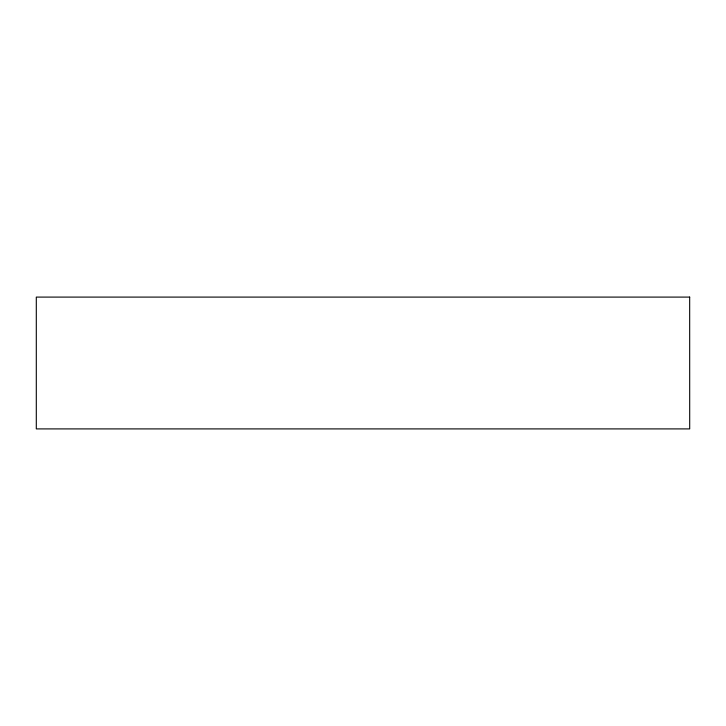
<?xml version="1.0" encoding="UTF-8"?>
<svg xmlns="http://www.w3.org/2000/svg" width="726" height="726" viewBox="0 0 726 726"><rect width="100%" height="100%" fill="white"/><g stroke="black" fill="none" stroke-linecap="round" stroke-linejoin="round"><path stroke-width="1.09" d="M689.7 297.097L36.3 297.097L36.3 428.903L689.7 428.903L689.673 297.097"/></g></svg>
